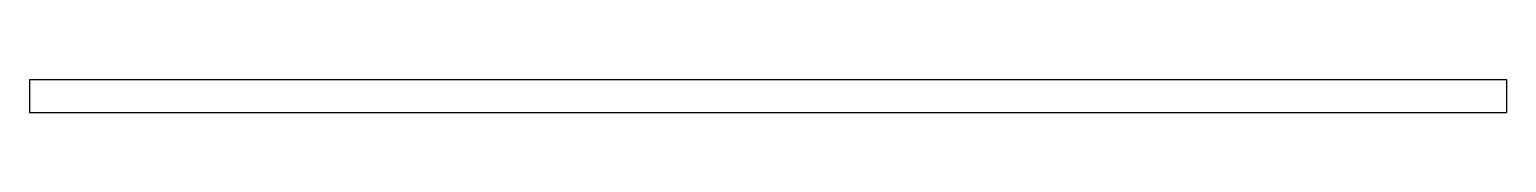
# Paper-space layout '_后视' of a CAD drawing. Header units: millimetres. Extents: x -45 to 45, y 0 to 2.
import ezdxf

# ---------------------------------------------------------------- set-up
doc = ezdxf.new("R2010")
doc.units = ezdxf.units.MM

psp = doc.layouts.new('_后视')

# ---------------------------------------------------------------- linework, layer by layer
at = {"color": 7, "linetype": 'Continuous', "lineweight": 25}
for p, q in [((-45, 2), (45, 2)), ((-45, 2), (-45, 0)), ((45, 2), (45, 0)), ((-45, 0), (45, 0))]:
    psp.add_line(p, q, dxfattribs=at)

doc.saveas('drawing.dxf')
